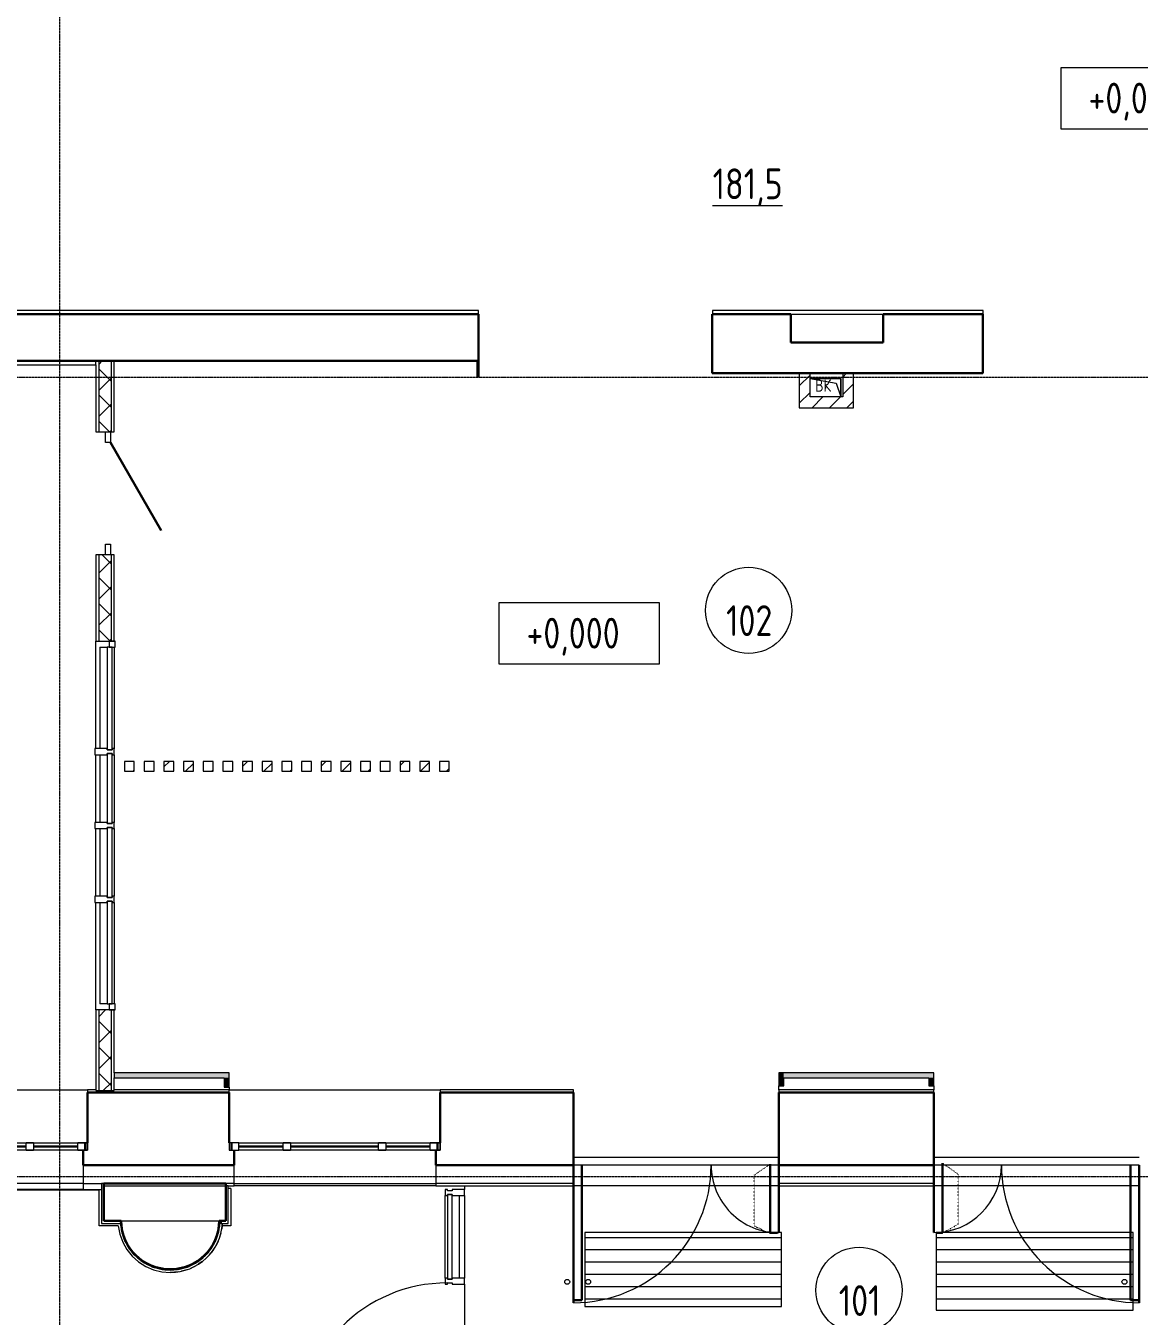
# Model space of a CAD drawing. Header units: millimetres. Extents: x 504091 to 2165846, y 135022 to 442887.
# Drawn here: x 723632 to 732684, y 270993 to 281484 of the extents above; entities that cross this region are included whole.
import ezdxf

# ---------------------------------------------------------------- set-up
doc = ezdxf.new("R2010")
doc.units = ezdxf.units.MM
for name, pattern in [('ADSK_Линия сетки', [25, 20, -2.5, 0, -2.5]), ('ADSK_Пунктирная_п1', [0.53, 0, -0.53]), ('осеваяX2', [4, 2.5, -0.5, 0.5, -0.5])]:
    doc.linetypes.add(name, pattern=pattern)
for name, color, linetype, lineweight in [('_ Окна', 7, 'Continuous', 30), ('Аннотация', 7, 'Continuous', 9), ('Витраж', 7, 'Continuous', 9), ('Двери', 7, 'Continuous', 20), ('Колонны', 7, 'Continuous', 18), ('Марки помещений', 7, 'Continuous', 20), ('Обобщенные модели', 7, 'Continuous', 18), ('Ограждение', 7, 'Continuous', 18), ('Окна', 7, 'Continuous', 18), ('Оси', 165, 'осеваяX2', 13), ('отметки', 7, 'Continuous', 20), ('Панели витража', 7, 'Continuous', 9), ('Перекрытие', 7, 'Continuous', 18), ('Стены внутренние', 7, 'Continuous', 18), ('Стены наружные', 7, 'Continuous', 18), ('Стены несущие', 7, 'Continuous', 30), ('Стены отделка', 7, 'Continuous', 30), ('Стены разрез', 7, 'Continuous', 35), ('Стены штриховка', 7, 'Continuous', 18), ('Узлы', 7, 'Continuous', 18)]:
    doc.layers.add(name, color=color, linetype=linetype, lineweight=lineweight)
doc.layers.add('Линии', color=7, linetype='Continuous', lineweight=9, true_color=0x00a600)
doc.styles.add('ГОСТ 2.304', font='CS_Gost2304.shx')
pattern_1 = [(45, (705858.08, 270333.52), (-70.71068, 70.71068), [])]
pattern_2 = [(0, (705858.08, 270333.52), (0, 100), [])]

# ---------------------------------------------------------------- blocks, each defined once
blk = doc.blocks.new('Системная панель - Стекло - 40мм-5430403-План 1-го этажа')
at = {"layer": 'Панели витража', "lineweight": 18}
for p, q in [((345, 40), (-345, 40)), ((-345, 40), (-345, 0)), ((-345, 0), (345, 0)), ((345, 0), (345, 40))]:
    blk.add_line(p, q, dxfattribs=at)
blk = doc.blocks.new('Прямоугольный импост - Импост структурный с накладкой - 100мм-5430398-План 1-го этажа')
at = {"layer": 'Витраж'}
for p, q in [((21184, 969), (21184, 1639)), ((21301, 969), (21301, 1639))]:
    blk.add_line(p, q, dxfattribs=at)
blk = doc.blocks.new('AC_ДверьВитражная_Однопольная_Алюминиевая - Остекленная Левая-5430404-План 1-го этажа')
at = {"layer": 'Двери', "lineweight": 30}
blk.add_line((607.5, 0), (607.5, -1215), dxfattribs=at)
at = {"layer": 'Двери'}
blk.add_arc((607.5, 0), 1215, 180, 270, dxfattribs=at)
blk = doc.blocks.new('Прямоугольный импост - Импост структурный с накладкой - 160мм-4289752-План 1-го этажа')
at = {"layer": 'Витраж', "lineweight": 18}
for p, q in [((0, 17), (-50, 17)), ((-50, 17), (-50, 0)), ((-50, 0), (-40, 0)), ((-40, 0), (-40, -40)), ((-10, -40), (-10, 0)), ((-10, 0), (0, 0)), ((0, 0), (0, 17)), ((-40, -40), (-50, -40)), ((-50, -40), (-50, -140)), ((0, -40), (-10, -40)), ((0, -140), (0, -40)), ((-50, -140), (0, -140))]:
    blk.add_line(p, q, dxfattribs=at)
blk = doc.blocks.new('Прямоугольный импост - Импост структурный с накладкой - 160мм-4289652-План 1-го этажа')
at = {"layer": 'Витраж', "lineweight": 18}
for p, q in [((-25, 0), (-25, 17)), ((-25, 17), (25, 17)), ((-15, 0), (-25, 0)), ((-15, -40), (-15, 0)), ((25, 0), (15, 0)), ((15, 0), (15, -40)), ((25, 17), (25, 0)), ((-25, -140), (-25, -40)), ((-25, -40), (-15, -40)), ((15, -40), (25, -40)), ((25, -40), (25, -140)), ((25, -140), (-25, -140))]:
    blk.add_line(p, q, dxfattribs=at)
blk = doc.blocks.new('АС_Дверь_Однопольная_Алюминиевая - 1000х2100 алюм ост с мат_плёнкой Д18п-3421897-План 1-го этажа')
at = {"layer": 'Двери'}
for p, q in [((-375, -5), (-288, -5)), ((-375, -45), (-375, -5)), ((-288, -45), (-375, -45)), ((-288, -5), (-288, -45)), ((538, -5), (625, -5)), ((538, -45), (538, -5)), ((625, -45), (538, -45)), ((625, -5), (625, -45))]:
    blk.add_line(p, q, dxfattribs=at)
at = {"layer": 'Двери', "lineweight": 30}
blk.add_line((538, -45), (-177, -458), dxfattribs=at)
blk = doc.blocks.new('AC_Дверь_Двупольная_Алюминиевая - 1670х2250Н алюм ост Д-25п-5482240-План 1-го этажа')
at = {"layer": 'Двери', "lineweight": 30}
for p, q in [((-835, 295), (-835, 1415)), ((835, 295), (835, 845))]:
    blk.add_line(p, q, dxfattribs=at)
at = {"layer": 'Двери'}
for centre, radius, start, end in [((-835, 295), 1120, 360, 90), ((835, 295), 550, 90, 180)]:
    blk.add_arc(centre, radius, start, end, dxfattribs=at)
blk = doc.blocks.new('AC_Дверь_Двупольная_Алюминиевая - 1670х2250Н алюм ост Д-25л-6024156-План 1-го этажа')
at = {"layer": 'Двери', "lineweight": 30}
for p, q in [((835, 295), (835, 1415)), ((-835, 295), (-835, 845))]:
    blk.add_line(p, q, dxfattribs=at)
at = {"layer": 'Двери'}
for centre, radius, start, end in [((835, 295), 1120, 90, 180), ((-835, 295), 550, 360, 90)]:
    blk.add_arc(centre, radius, start, end, dxfattribs=at)
blk = doc.blocks.new('Колонны 8 - Колонны 1-1075542-План 1-го этажа')
at = {"layer": 'Колонны'}
for start, end in [(83.5389, 89.0777), (74.1999, 78.3065), (64.8943, 69.0247), (55.6041, 59.7318), (46.3241, 50.4218), (37.0511, 41.0833), (27.7832, 31.6917), (18.5193, 22.1831), (9.2582, 12.3214), (337.8169, 341.4807), (347.6786, 350.7418), (318.9167, 322.9489), (328.3083, 332.2168), (300.2682, 304.3959), (309.5782, 313.6759), (270.9223, 276.4611), (281.6935, 285.8001), (290.9753, 295.1057)]:
    blk.add_arc((19404, -2155), 406, start, end, dxfattribs=at)
at = {"layer": 'Стены разрез', "lineweight": 30}
for start, end in [(0, 89.0624), (270.9376, 0)]:
    blk.add_arc((19404, -2155), 399, start, end, dxfattribs=at)
blk = doc.blocks.new('Ограждение_куообразное - Ограждение_куообразное-1750661-План 1-го этажа')
at = {"layer": 'Ограждение'}
h = blk.add_hatch(dxfattribs=at)
h.set_pattern_fill('FP_20', color=256, style=0, pattern_type=2)
h.set_pattern_definition([(45, (0, 0), (-106.066, 106.066), [])])
h.paths.add_polyline_path([(18576, 5090), (18656, 5090), (18656, 5170), (18576, 5170)])
h.paths.add_polyline_path([(29527, 5090), (29527, 5170), (29447, 5170), (29447, 5090)])
h.paths.add_polyline_path([(19536, 5090), (19616, 5090), (19616, 5170), (19536, 5170)])
h.paths.add_polyline_path([(18816, 5090), (18816, 5170), (18736, 5170), (18736, 5090)])
h.paths.add_polyline_path([(29687, 5090), (29687, 5170), (29607, 5170), (29607, 5090)])
h.paths.add_polyline_path([(19376, 5090), (19456, 5090), (19456, 5170), (19376, 5170)])
h.paths.add_polyline_path([(29847, 5090), (29847, 5170), (29767, 5170), (29767, 5090)])
h.paths.add_polyline_path([(18976, 5090), (18976, 5170), (18896, 5170), (18896, 5090)])
h.paths.add_polyline_path([(29207, 5090), (29207, 5170), (29127, 5170), (29127, 5090), (29153, 5090)])
h.paths.add_polyline_path([(29367, 5090), (29367, 5170), (29287, 5170), (29287, 5090)])
h.paths.add_polyline_path([(19216, 5090), (19296, 5090), (19296, 5170), (19216, 5170)])
h.paths.add_polyline_path([(28167, 5090), (28247, 5090), (28247, 5170), (28167, 5170)])
h.paths.add_polyline_path([(19056, 5090), (19136, 5090), (19136, 5170), (19056, 5170)])
h.paths.add_polyline_path([(28727, 5090), (28727, 5170), (28647, 5170), (28647, 5090)])
h.paths.add_polyline_path([(20336, 5090), (20416, 5090), (20416, 5170), (20336, 5170)])
h.paths.add_polyline_path([(28842, 5090), (28887, 5090), (28887, 5170), (28807, 5170), (28807, 5090)])
h.paths.add_polyline_path([(28567, 5090), (28567, 5170), (28487, 5170), (28487, 5090)])
h.paths.add_polyline_path([(20496, 5090), (20576, 5090), (20576, 5170), (20496, 5170)])
h.paths.add_polyline_path([(20976, 5090), (21056, 5090), (21056, 5170), (20976, 5170)])
h.paths.add_polyline_path([(28407, 5090), (28407, 5170), (28327, 5170), (28327, 5090)])
h.paths.add_polyline_path([(20816, 5090), (20896, 5090), (20896, 5170), (20816, 5170)])
h.paths.add_polyline_path([(29047, 5090), (29047, 5170), (28967, 5170), (28967, 5090)])
h.paths.add_polyline_path([(20656, 5090), (20736, 5090), (20736, 5170), (20656, 5170)])
h.paths.add_polyline_path([(27367, 5090), (27447, 5090), (27447, 5170), (27367, 5170)])
h.paths.add_polyline_path([(21216, 5090), (21216, 5170), (21136, 5170), (21136, 5090)])
h.paths.add_polyline_path([(27767, 5090), (27767, 5170), (27687, 5170), (27687, 5090)])
h.paths.add_polyline_path([(19856, 5090), (19936, 5090), (19936, 5170), (19856, 5170)])
h.paths.add_polyline_path([(28087, 5090), (28087, 5170), (28007, 5170), (28007, 5090)])
h.paths.add_polyline_path([(20176, 5090), (20256, 5090), (20256, 5170), (20176, 5170)])
h.paths.add_polyline_path([(20016, 5090), (20096, 5090), (20096, 5170), (20016, 5170)])
h.paths.add_polyline_path([(27927, 5090), (27927, 5170), (27847, 5170), (27847, 5090)])
h.paths.add_polyline_path([(19696, 5090), (19776, 5090), (19776, 5170), (19696, 5170)])
h.paths.add_polyline_path([(27607, 5090), (27607, 5170), (27527, 5170), (27527, 5090)])
h.paths.add_polyline_path([(27147, 5090), (27147, 5170), (27067, 5170), (27067, 5090), (27126, 5090)])
h.paths.add_polyline_path([(27207, 5090), (27287, 5090), (27287, 5170), (27207, 5170)])
at = {"layer": 'Ограждение', "lineweight": 18}
for p, q in [((18656, 5170), (18576, 5170)), ((18576, 5170), (18576, 5090)), ((18656, 5090), (18656, 5170)), ((18816, 5170), (18736, 5170)), ((18736, 5170), (18736, 5090)), ((18816, 5090), (18816, 5170)), ((18976, 5170), (18896, 5170)), ((18896, 5170), (18896, 5090)), ((18976, 5090), (18976, 5170)), ((19136, 5170), (19056, 5170)), ((19056, 5170), (19056, 5090)), ((19136, 5090), (19136, 5170)), ((19296, 5170), (19216, 5170)), ((19216, 5170), (19216, 5090)), ((19296, 5090), (19296, 5170)), ((19456, 5170), (19376, 5170)), ((19376, 5170), (19376, 5090)), ((19456, 5090), (19456, 5170)), ((19616, 5170), (19536, 5170)), ((19536, 5170), (19536, 5090)), ((19616, 5090), (19616, 5170)), ((19776, 5170), (19696, 5170)), ((19696, 5170), (19696, 5090)), ((19776, 5090), (19776, 5170)), ((19936, 5170), (19856, 5170)), ((19856, 5170), (19856, 5090)), ((19936, 5090), (19936, 5170)), ((20096, 5170), (20016, 5170)), ((20016, 5170), (20016, 5090)), ((20096, 5090), (20096, 5170)), ((20256, 5170), (20176, 5170)), ((20176, 5170), (20176, 5090)), ((20256, 5090), (20256, 5170)), ((20416, 5170), (20336, 5170)), ((20336, 5170), (20336, 5090)), ((20416, 5090), (20416, 5170)), ((20576, 5170), (20496, 5170)), ((20496, 5170), (20496, 5090)), ((20576, 5090), (20576, 5170)), ((20736, 5170), (20656, 5170)), ((20656, 5170), (20656, 5090)), ((20736, 5090), (20736, 5170)), ((20896, 5170), (20816, 5170)), ((20816, 5170), (20816, 5090)), ((20896, 5090), (20896, 5170)), ((21056, 5170), (20976, 5170)), ((20976, 5170), (20976, 5090)), ((21056, 5090), (21056, 5170)), ((21216, 5170), (21136, 5170)), ((21136, 5170), (21136, 5090)), ((21216, 5090), (21216, 5170)), ((18576, 5090), (18656, 5090)), ((18736, 5090), (18816, 5090)), ((18896, 5090), (18976, 5090)), ((19056, 5090), (19136, 5090)), ((19216, 5090), (19296, 5090)), ((19376, 5090), (19456, 5090)), ((19536, 5090), (19616, 5090)), ((19696, 5090), (19776, 5090)), ((19856, 5090), (19936, 5090)), ((20016, 5090), (20096, 5090)), ((20176, 5090), (20256, 5090)), ((20336, 5090), (20416, 5090)), ((20496, 5090), (20576, 5090)), ((20656, 5090), (20736, 5090)), ((20816, 5090), (20896, 5090)), ((20976, 5090), (21056, 5090)), ((21136, 5090), (21216, 5090))]:
    blk.add_line(p, q, dxfattribs=at)
blk = doc.blocks.new('GM_Отверстие прямоугольное _в плите_ - Отверстие-V24-План 1-го этажа')
at = {"layer": 'Обобщенные модели'}
for p, q in [((-75, -125), (-75, 125)), ((-75, 125), (75, 125)), ((75, 125), (-75, 125)), ((-75, 125), (-75, -125)), ((-37.5, 87.5), (75, 125)), ((-75, -125), (-37.5, 87.5))]:
    blk.add_line(p, q, dxfattribs=at)
for start, end in [(360, 180), (180, 360), (60, 165), (300, 360), (195, 270)]:
    blk.add_arc((0, 0), 2.5, start, end, dxfattribs=at)
blk = doc.blocks.new('окно трехпол с фрамугой - 1675-2150_h___нов_ ок16-2116637-План 1-го этажа')
at = {"layer": '_ Окна', "lineweight": 18}
for p, q in [((-857.5, 115), (-857.5, 175)), ((-857.5, 175), (-777.5, 175)), ((-777.5, 115), (-857.5, 115)), ((-777.5, 175), (-777.5, 115)), ((-417.5, 115), (-417.5, 175)), ((-417.5, 175), (-357.5, 175)), ((-357.5, 115), (-417.5, 115)), ((-357.5, 175), (-357.5, 115)), ((357.5, 115), (357.5, 175)), ((357.5, 175), (417.5, 175)), ((417.5, 115), (357.5, 115)), ((417.5, 175), (417.5, 115)), ((777.5, 175), (777.5, 115)), ((857.5, 175), (777.5, 175)), ((777.5, 115), (857.5, 115)), ((857.5, 115), (857.5, 175))]:
    blk.add_line(p, q, dxfattribs=at)
at = {"layer": '_ Окна'}
for p, q in [((-837.5, 115), (-837.5, 175)), ((-777.5, 145), (-417.5, 145)), ((-357.5, 145), (357.5, 145)), ((417.5, 145), (777.5, 145)), ((837.5, 115), (837.5, 175))]:
    blk.add_line(p, q, dxfattribs=at)
at = {"layer": 'Окна'}
for p, q in [((-857.5, 175), (-857.5, 115)), ((-777.5, 175), (-857.5, 175)), ((-857.5, 115), (-777.5, 115)), ((-777.5, 175), (-417.5, 175)), ((-417.5, 115), (-777.5, 115)), ((-357.5, 175), (-417.5, 175)), ((-417.5, 115), (-357.5, 115)), ((-357.5, 175), (357.5, 175)), ((357.5, 115), (-357.5, 115)), ((417.5, 175), (357.5, 175)), ((357.5, 115), (417.5, 115)), ((417.5, 175), (777.5, 175)), ((777.5, 115), (417.5, 115)), ((857.5, 175), (777.5, 175)), ((777.5, 115), (857.5, 115)), ((857.5, 115), (857.5, 175))]:
    blk.add_line(p, q, dxfattribs=at)
blk = doc.blocks.new('окно трехпол с фрамугой - 1675-2150_h___нов_ ок30-2368607-План 1-го этажа')
at = {"layer": '_ Окна', "lineweight": 18}
for p, q in [((-857.5, 115), (-857.5, 175)), ((-857.5, 175), (-777.5, 175)), ((-777.5, 115), (-857.5, 115)), ((-777.5, 175), (-777.5, 115)), ((-417.5, 115), (-417.5, 175)), ((-417.5, 175), (-357.5, 175)), ((-357.5, 115), (-417.5, 115)), ((-357.5, 175), (-357.5, 115)), ((357.5, 115), (357.5, 175)), ((357.5, 175), (417.5, 175)), ((417.5, 115), (357.5, 115)), ((417.5, 175), (417.5, 115)), ((777.5, 175), (777.5, 115)), ((857.5, 175), (777.5, 175)), ((777.5, 115), (857.5, 115)), ((857.5, 115), (857.5, 175))]:
    blk.add_line(p, q, dxfattribs=at)
at = {"layer": '_ Окна'}
for p, q in [((-837.5, 115), (-837.5, 175)), ((-777.5, 145), (-417.5, 145)), ((-357.5, 145), (357.5, 145)), ((417.5, 145), (777.5, 145)), ((837.5, 115), (837.5, 175))]:
    blk.add_line(p, q, dxfattribs=at)
at = {"layer": 'Окна'}
for p, q in [((-857.5, 175), (-857.5, 115)), ((-777.5, 175), (-857.5, 175)), ((-857.5, 115), (-777.5, 115)), ((-777.5, 175), (-417.5, 175)), ((-417.5, 115), (-777.5, 115)), ((-357.5, 175), (-417.5, 175)), ((-417.5, 115), (-357.5, 115)), ((-357.5, 175), (357.5, 175)), ((357.5, 115), (-357.5, 115)), ((417.5, 175), (357.5, 175)), ((357.5, 115), (417.5, 115)), ((417.5, 175), (777.5, 175)), ((777.5, 115), (417.5, 115)), ((857.5, 175), (777.5, 175)), ((777.5, 115), (857.5, 115)), ((857.5, 115), (857.5, 175))]:
    blk.add_line(p, q, dxfattribs=at)
blk = doc.blocks.new('Системная панель - Стекло - 40мм-6103833-План 1-го этажа')
at = {"layer": 'Панели витража', "lineweight": 18}
for p, q in [((417.5, 0), (-417.5, 0)), ((-417.5, 0), (-417.5, -40)), ((417.5, -40), (417.5, 0)), ((-417.5, -40), (417.5, -40))]:
    blk.add_line(p, q, dxfattribs=at)
blk = doc.blocks.new('Системная панель - Стекло - 40мм-6103834-План 1-го этажа')
at = {"layer": 'Панели витража', "lineweight": 18}
for p, q in [((285, 0), (-285, 0)), ((-285, 0), (-285, -40)), ((285, -40), (285, 0)), ((-285, -40), (285, -40))]:
    blk.add_line(p, q, dxfattribs=at)
blk = doc.blocks.new('Прямоугольный импост - 50х50 мм-6103835-План 1-го этажа')
at = {"layer": 'Витраж', "lineweight": 18}
for p, q in [((-50, 25), (0, 25)), ((-50, -25), (-50, 25)), ((0, 25), (0, -25)), ((0, -25), (-50, -25))]:
    blk.add_line(p, q, dxfattribs=at)
blk = doc.blocks.new('Прямоугольный импост - Импост структурный с накладкой - 100мм-2491569-План 1-го этажа')
at = {"layer": 'Витраж'}
for p, q in [((18376, 6098), (18436, 6098)), ((18376, 6098), (18376, 5273)), ((18493, 6098), (18493, 5273))]:
    blk.add_line(p, q, dxfattribs=at)
blk = doc.blocks.new('Прямоугольный импост - Импост структурный с накладкой - 100мм-4856147-План 1-го этажа')
at = {"layer": 'Витраж'}
for p, q in [((18376, 5223), (18376, 4673)), ((18493, 5223), (18493, 4673))]:
    blk.add_line(p, q, dxfattribs=at)
blk = doc.blocks.new('Прямоугольный импост - Импост структурный с накладкой - 100мм-V44-План 1-го этажа')
at = {"layer": 'Витраж'}
for p, q in [((18376, 4023), (18376, 3198)), ((18493, 4023), (18493, 3198)), ((18436, 3198), (18376, 3198))]:
    blk.add_line(p, q, dxfattribs=at)
blk = doc.blocks.new('Прямоугольный импост - Импост структурный с накладкой - 160мм-6103829-План 1-го этажа')
at = {"layer": 'Витраж', "lineweight": 18}
for p, q in [((-25, 40), (-25, 140)), ((-25, 140), (25, 140)), ((25, 140), (25, 40)), ((-15, 40), (-25, 40)), ((-25, -17), (-25, 0)), ((-25, 0), (-15, 0)), ((-15, 0), (-15, 40)), ((15, 40), (15, 0)), ((25, 40), (15, 40)), ((15, 0), (25, 0)), ((25, 0), (25, -17)), ((25, -17), (-25, -17))]:
    blk.add_line(p, q, dxfattribs=at)
blk = doc.blocks.new('Прямоугольный импост - 50х50 мм-6103839-План 1-го этажа')
at = {"layer": 'Витраж', "lineweight": 18}
for p, q in [((0, 25), (-50, 25)), ((-50, 25), (-50, -25)), ((0, -25), (0, 25)), ((-50, -25), (0, -25))]:
    blk.add_line(p, q, dxfattribs=at)
blk = doc.blocks.new('Прямоугольный импост - Импост структурный с накладкой - 160мм-6103831-План 1-го этажа')
at = {"layer": 'Витраж', "lineweight": 18}
for p, q in [((-25, 40), (-25, 140)), ((-25, 140), (25, 140)), ((25, 140), (25, 40)), ((-15, 40), (-25, 40)), ((-25, -17), (-25, 0)), ((-25, 0), (-15, 0)), ((-15, 0), (-15, 40)), ((15, 40), (15, 0)), ((25, 40), (15, 40)), ((15, 0), (25, 0)), ((25, 0), (25, -17)), ((25, -17), (-25, -17))]:
    blk.add_line(p, q, dxfattribs=at)
blk = doc.blocks.new('ADSK_Марка_Помещение_ОдноЗначение - Номер-159740-План 1-го этажа')
at = {"layer": 'Марки помещений'}
blk.add_circle((0, 0), 3.5, dxfattribs=at)
blk = doc.blocks.new('Высотные отметки - Рамка-12095-План 1-го этажа')
at = {"layer": 'Аннотация', "lineweight": 20}
for p, q in [((-6.5, 0), (-6.5, 5)), ((-6.5, 5), (6.5, 5)), ((6.5, 5), (6.5, 0)), ((6.5, 0), (-6.5, 0))]:
    blk.add_line(p, q, dxfattribs=at)

msp = doc.modelspace()

# ---------------------------------------------------------------- hatches: boundary and pattern name
at = {"layer": 'Стены внутренние', "lineweight": 9}
h = msp.add_hatch(dxfattribs=at)
h.set_pattern_fill('FP_6', color=256, style=0, pattern_type=2)
h.set_pattern_definition([(45, (705858.08, 270333.52), (-106.066, 106.066), []), (135, (705858.08, 270333.52), (-106.066, -106.066), [])])
h.paths.add_polyline_path([(724225.5777, 272826.9474), (724325.5777, 272826.9474), (724325.5777, 273482.0099), (724225.5777, 273482.0099), (724225.5777, 273355.4531)])
h.paths.add_polyline_path([(724325.5777, 276482.0099), (724325.5777, 277183.7289), (724225.5777, 277183.7289), (724225.5777, 276482.0099)])
h.paths.add_polyline_path([(724325.5777, 278183.7289), (724325.5777, 278758.7289), (724225.5777, 278758.7289), (724225.5777, 278183.7289), (724320.5777, 278183.7289)])
at = {"layer": 'Стены внутренние', "lineweight": 9, "true_color": 0x005b00}
h = msp.add_hatch(dxfattribs=at)
h.set_pattern_fill('FP_8', color=98, style=0, pattern_type=2)
h.set_pattern_definition(pattern_1)
h.paths.add_polyline_path([(729920.0777, 278378.1621), (730008.0777, 278378.1621), (730008.0777, 278658.7289), (729920.0777, 278658.7289)])
h = msp.add_hatch(dxfattribs=at)
h.set_pattern_fill('FP_8', color=98, style=0, pattern_type=2)
h.set_pattern_definition(pattern_1)
h.paths.add_polyline_path([(730350.456, 278466.1621), (730361.0777, 278466.1621), (730361.0777, 278658.7289), (730273.0777, 278658.7289), (730273.0777, 278466.1621)])
h = msp.add_hatch(dxfattribs=at)
h.set_pattern_fill('FP_8', color=98, style=0, pattern_type=2)
h.set_pattern_definition(pattern_1)
h.paths.add_polyline_path([(730361.0777, 278378.1621), (730361.0777, 278466.1621), (730008.0777, 278466.1621), (730008.0777, 278378.1621)])
at = {"layer": 'Стены внутренние'}
for points in [[(725244.5032, 272931.7514), (725284.5032, 272931.7514), (725283.5032, 272971.7514), (724350.5777, 272971.7514), (724350.5777, 272931.7514), (724454.9012, 272931.7514)], [(725244.5032, 272855.7514), (725284.5032, 272855.7514), (725283.5032, 272931.7514), (725244.5032, 272931.7514)], [(729793.5025, 272866.7514), (729793.5025, 272971.7514), (729753.5025, 272971.7514), (729753.5025, 272866.7514)], [(731013.6393, 272931.7514), (731013.6393, 272971.7514), (729793.5025, 272971.7514), (729793.5025, 272931.7514), (730973.6393, 272931.7514)], [(731013.6393, 272866.7514), (731013.6393, 272931.7514), (730973.6393, 272931.7514), (730973.6393, 272866.7514)]]:
    msp.add_hatch(color=256, dxfattribs=at).paths.add_polyline_path(points)
at = {"layer": 'Узлы', "lineweight": 9}
h = msp.add_hatch(dxfattribs=at)
h.set_pattern_fill('FP_30', color=256, style=0, pattern_type=2)
h.set_pattern_definition(pattern_2)
h.paths.add_polyline_path([(728176.5777, 271071.7474), (729776.5777, 271071.7474), (729776.5777, 271671.7474), (728176.5777, 271671.7474)])
h = msp.add_hatch(dxfattribs=at)
h.set_pattern_fill('FP_30', color=256, style=0, pattern_type=2)
h.set_pattern_definition(pattern_2)
h.paths.add_polyline_path([(732534.0777, 271041.7474), (732633.6393, 271041.7474), (732633.6393, 271671.7474), (731033.6393, 271671.7474), (731033.6393, 271041.7474), (732524.0777, 271041.7474)])

# ---------------------------------------------------------------- linework, layer by layer
at = {"layer": 'Линии', "color": 7, "lineweight": 30}
for p, q in [((728153.5025, 271121.7514), (728153.5025, 272221.7514)), ((729683.5025, 271669.2514), (729683.5025, 272228.6475)), ((731083.6393, 271669.2514), (731083.6393, 272235.4492)), ((732613.6393, 271121.7514), (732613.6393, 272221.7514)), ((729743.5025, 271669.2514), (729683.5025, 271669.2514)), ((731033.5025, 271669.2514), (731083.6393, 271669.2514)), ((728093.5025, 271121.7514), (728153.5025, 271121.7514)), ((732683.5025, 271121.7514), (732613.6393, 271121.7514))]:
    msp.add_line(p, q, dxfattribs=at)
at = {"layer": 'Линии', "color": 7, "linetype": 'ADSK_Пунктирная_п1'}
for p, q in [((729553.5025, 272138.998), (729683.5025, 272228.6475)), ((731212.2594, 272146.7514), (731083.6393, 272235.4492)), ((731212.2594, 271736.7514), (731212.2594, 272146.7514)), ((729553.5025, 271725.2083), (729553.5025, 272138.998)), ((731083.6393, 271669.2514), (731212.2594, 271740.5467)), ((729683.5025, 271664.5883), (729553.5025, 271725.2083))]:
    msp.add_line(p, q, dxfattribs=at)
at = {"layer": 'Линии', "color": 7}
for p, q in [((729776.5777, 271671.7474), (728176.5777, 271671.7474)), ((728176.5777, 271671.7474), (728176.5777, 271071.7474)), ((729776.5777, 271071.7474), (729776.5777, 271671.7474)), ((732633.6393, 271671.7474), (731033.6393, 271671.7474)), ((731033.6393, 271671.7474), (731033.6393, 271041.7474)), ((732633.6393, 271041.7474), (732633.6393, 271671.7474)), ((728176.5777, 271071.7474), (729776.5777, 271071.7474)), ((731033.6393, 271041.7474), (732633.6393, 271041.7474))]:
    msp.add_line(p, q, dxfattribs=at)
at = {"layer": 'Линии', "color": 7, "lineweight": 18}
for centre in [(728033.5025, 271271.6333), (728203.5025, 271271.6333), (732563.6393, 271271.6333)]:
    msp.add_circle(centre, 20, dxfattribs=at)
at = {"layer": 'Оси', "linetype": 'ADSK_Линия сетки'}
for p, q in [((723907.643, 263323.4727), (723907.643, 314443.584)), ((694211.5079, 278628.5198), (761862.9306, 278628.5198)), ((694211.5079, 272128.5198), (755907.6847, 272128.5198))]:
    msp.add_line(p, q, dxfattribs=at)
at = {"layer": 'Перекрытие'}
for p, q in [((731415.6118, 279138.7289), (731415.6118, 278658.7289)), ((731415.6118, 278658.7289), (731412.6118, 278658.7289)), ((724200.5777, 275607.0099), (724200.5777, 276482.0099)), ((724200.5777, 275007.0099), (724200.5777, 275557.0099)), ((724200.5777, 274407.0099), (724200.5777, 274957.0099)), ((724200.5777, 273482.0099), (724200.5777, 274357.0099)), ((725284.5032, 272855.7514), (725284.5032, 272831.7514)), ((729753.5025, 272831.7514), (729753.5025, 272866.7514)), ((731013.6393, 272866.7514), (731013.6393, 272831.7514)), ((728083.5025, 272286.7514), (729753.5025, 272286.7514)), ((731013.6393, 272286.7514), (732683.6393, 272286.7514)), ((729753.5025, 272221.7514), (728083.5025, 272221.7514)), ((732683.6393, 272221.7514), (731013.6393, 272221.7514)), ((727199.0777, 272051.7514), (727199.0777, 272022.9474)), ((729753.5025, 272051.7514), (728083.5025, 272051.7514)), ((732683.6393, 272051.7514), (731013.6393, 272051.7514)), ((724227.3732, 272016.8459), (723217.3732, 272016.8459)), ((727199.0777, 271972.9474), (727199.0777, 271302.9474)), ((727199.0777, 271252.9474), (727199.0777, 270072.9474))]:
    msp.add_line(p, q, dxfattribs=at)
at = {"layer": 'Стены внутренние'}
for p, q in [((722419.5074, 272831.7514), (724134.5074, 272831.7514)), ((725284.5032, 272831.7514), (726999.5032, 272831.7514))]:
    msp.add_line(p, q, dxfattribs=at)
at = {"layer": 'Стены наружные'}
for p, q in [((724099.5074, 272071.7514), (722459.5074, 272071.7514)), ((725324.5032, 272071.7514), (726964.5032, 272071.7514)), ((726964.5032, 272051.7514), (725324.5032, 272051.7514)), ((724099.5074, 272021.7514), (722459.5074, 272021.7514)), ((724227.3732, 271726.9474), (724227.3732, 272021.7514)), ((725298.0777, 272031.7514), (725278.0777, 272031.7514)), ((725298.0777, 272031.7514), (725298.0777, 271726.9474)), ((724382.9806, 271726.9474), (724227.3732, 271726.9474)), ((725221.1092, 271746.9474), (725210.5694, 271746.9474)), ((725228.8636, 271726.8339), (725225.0337, 271699.9829)), ((725298.0777, 271726.9474), (725228.8866, 271726.9474)), ((724874.7201, 271353.5669), (724805.9336, 271347.9702))]:
    msp.add_line(p, q, dxfattribs=at)
at = {"layer": 'Стены наружные', "flags": 128}
for points in [[(724383.0036, 271726.8339), (724396.0597, 271659.2054), (724419.9212, 271594.4539), (724453.9359, 271534.4105), (724497.2096, 271480.6547), (724548.6042, 271434.6005), (724606.7682, 271397.4597), (724670.1719, 271370.2094), (724737.1471, 271353.5669), (724805.9336, 271347.9702)], [(725218.1572, 271667.9961), (725215.8075, 271659.2054), (725207.2253, 271632.0097)], [(725161.7146, 271540.0797), (725157.9313, 271534.4105), (725139.2075, 271508.9435)], [(725195.2261, 271601.7066), (725191.946, 271594.4539), (725178.3654, 271567.7007)], [(725066.8604, 271437.3632), (725063.263, 271434.6005), (725033.9773, 271414.2473)], [(725118.5347, 271484.7983), (725114.6576, 271480.6547), (725090.7093, 271457.3243)], [(724943.8393, 271370.9377), (724941.6953, 271370.2094), (724898.7529, 271358.2232)], [(725008.0962, 271399.0629), (725005.099, 271397.4597), (724970.0301, 271380.8926)]]:
    msp.add_lwpolyline(points, dxfattribs=at)
at = {"layer": 'Стены наружные'}
for radius, start, end in [(405.5044, 183.75084154, 197.21034863), (425.5044, 270, 356.42569412), (405.5044, 342.80713991, 356.24915846), (425.5044, 353.72238414, 356.42569412), (405.5044, 197.23983267, 206.63238681), (405.5044, 313.20283107, 342.76016733), (405.5044, 208.13795287, 218.07621936), (405.5044, 218.08028728, 227.54646276), (405.5044, 227.72873202, 235.81490486), (405.5044, 235.91503793, 245.35977671), (405.5044, 270, 303.4541089), (405.5044, 304.11733084, 312.96883303), (405.5044, 245.46381591, 270)]:
    msp.add_arc((724805.9336, 271773.4746), radius, start, end, dxfattribs=at)
at = {"layer": 'Стены несущие'}
for p, q in [((727313.0777, 279138.7289), (721101.0777, 279138.7289)), ((727313.0777, 278628.7289), (727313.0777, 279138.7289)), ((729851.5039, 279138.7289), (729213.0777, 279138.7289)), ((729213.0777, 279138.7289), (729213.0777, 278658.7289)), ((729851.5039, 278908.7289), (729851.5039, 279138.7289)), ((730601.5039, 279138.7289), (731412.6118, 279138.7289)), ((730601.5039, 279138.7289), (730601.5039, 278908.7289)), ((731412.6118, 278658.7289), (731412.6118, 279138.7289)), ((730601.5039, 278908.7289), (729851.5039, 278908.7289)), ((727303.0777, 278758.7289), (721101.0777, 278758.7289)), ((727303.0777, 278758.7289), (727303.0777, 278628.7289)), ((729213.0777, 278658.7289), (731412.6118, 278658.7289)), ((727303.0777, 278628.7289), (727313.0777, 278628.7289)), ((724134.5074, 272811.7514), (724134.5074, 272401.7514)), ((724134.5074, 272811.7514), (725284.5032, 272811.7514)), ((725284.5032, 272401.7514), (725284.5032, 272811.7514)), ((726999.5032, 272811.7514), (726999.5032, 272401.7514)), ((728083.5025, 272811.7514), (726999.5032, 272811.7514)), ((728083.5025, 272221.7514), (728083.5025, 272811.7514)), ((729753.5025, 272811.7514), (729753.5025, 272221.7514)), ((731013.6393, 272811.7514), (729753.5025, 272811.7514)), ((731013.6393, 272221.7514), (731013.6393, 272811.7514)), ((724099.5074, 272341.7514), (724099.5074, 272221.7514)), ((725324.5032, 272221.7514), (725324.5032, 272341.7514)), ((726964.5032, 272341.7514), (726964.5032, 272221.7514)), ((725324.5032, 272221.7514), (724099.5074, 272221.7514)), ((726964.5032, 272221.7514), (728083.5025, 272221.7514)), ((729753.5025, 272221.7514), (731013.6393, 272221.7514)), ((725258.0777, 272071.9474), (724267.3732, 272071.9474)), ((724267.3732, 272071.9474), (724267.3732, 271766.9474)), ((725258.0777, 271766.9474), (725258.0777, 272071.9474)), ((724267.3732, 271766.9474), (724407.085, 271766.9474)), ((725204.7822, 271766.9474), (725258.0777, 271766.9474))]:
    msp.add_line(p, q, dxfattribs=at)
at = {"layer": 'Стены отделка', "lineweight": 9}
for p, q in [((727313.0777, 279168.7289), (721101.0777, 279168.7289)), ((727313.0777, 279138.7289), (727313.0777, 279168.7289)), ((731415.6118, 279168.7289), (729213.31, 279168.7289)), ((729213.31, 279168.7289), (729213.31, 279138.7289)), ((729851.5039, 279138.7289), (730601.5039, 279138.7289)), ((731412.6118, 279138.7289), (731415.6118, 279138.7289)), ((731415.6118, 279138.7289), (731415.6118, 279168.7289)), ((724350.5777, 278183.7289), (724350.5777, 278758.7289)), ((721101.0777, 278728.7289), (724200.5777, 278728.7289)), ((724200.5777, 278728.7289), (724200.5777, 278183.7289)), ((730008.0777, 278661.1621), (729920.0777, 278661.1621)), ((729920.0777, 278661.1621), (729920.0777, 278378.1621)), ((730008.0777, 278466.1621), (730008.0777, 278661.1621)), ((730361.0777, 278661.1621), (730273.0777, 278661.1621)), ((730273.0777, 278661.1621), (730273.0777, 278466.1621)), ((730361.0777, 278378.1621), (730361.0777, 278661.1621)), ((730273.0777, 278466.1621), (730008.0777, 278466.1621)), ((729920.0777, 278378.1621), (730361.0777, 278378.1621)), ((724200.5777, 278183.7289), (724280.5777, 278183.7289)), ((724320.5777, 278183.7289), (724350.5777, 278183.7289)), ((724280.5777, 277183.7289), (724200.5777, 277183.7289)), ((724200.5777, 277183.7289), (724200.5777, 276482.0099)), ((724350.5777, 277183.7289), (724320.5777, 277183.7289)), ((724350.5777, 276482.0099), (724350.5777, 277183.7289)), ((724200.5777, 276482.0099), (724350.5777, 276482.0099)), ((724350.5777, 273482.0099), (724200.5777, 273482.0099)), ((724200.5777, 273482.0099), (724200.5777, 272831.7514)), ((724350.5777, 272971.7514), (724350.5777, 273482.0099)), ((725284.5032, 272971.7514), (724350.5777, 272971.7514)), ((724350.5777, 272831.7514), (724350.5777, 272931.7514)), ((724350.5777, 272931.7514), (725244.5032, 272931.7514)), ((725244.5032, 272931.7514), (725244.5032, 272855.7514)), ((725284.5032, 272855.7514), (725284.5032, 272971.7514)), ((731013.6393, 272971.7514), (729753.5025, 272971.7514)), ((729753.5025, 272971.7514), (729753.5025, 272866.7514)), ((729793.5025, 272931.7514), (730973.6393, 272931.7514)), ((729793.5025, 272866.7514), (729793.5025, 272931.7514)), ((730973.6393, 272931.7514), (730973.6393, 272866.7514)), ((731013.6393, 272866.7514), (731013.6393, 272971.7514)), ((724200.5777, 272831.7514), (724134.5074, 272831.7514)), ((724134.5074, 272831.7514), (724134.5074, 272811.7514)), ((725284.5032, 272831.7514), (724350.5777, 272831.7514)), ((725244.5032, 272855.7514), (725284.5032, 272855.7514)), ((725284.5032, 272811.7514), (725284.5032, 272831.7514)), ((728083.5025, 272831.7514), (726999.5032, 272831.7514)), ((726999.5032, 272831.7514), (726999.5032, 272811.7514)), ((728083.5025, 272811.7514), (728083.5025, 272831.7514)), ((729753.5025, 272866.7514), (729793.5025, 272866.7514)), ((731013.6393, 272831.7514), (729753.5025, 272831.7514)), ((729753.5025, 272831.7514), (729753.5025, 272811.7514)), ((730973.6393, 272866.7514), (731013.6393, 272866.7514)), ((731013.6393, 272811.7514), (731013.6393, 272831.7514)), ((724099.5074, 272221.7514), (724099.5074, 272021.7514)), ((725324.5032, 272051.7514), (725324.5032, 272221.7514)), ((726964.5032, 272221.7514), (726964.5032, 272051.7514)), ((728083.5025, 272051.7514), (728083.5025, 272221.7514)), ((729753.5025, 272221.7514), (729753.5025, 272051.7514)), ((731013.6393, 272051.7514), (731013.6393, 272221.7514)), ((725324.5032, 272071.7514), (724247.3732, 272071.7514)), ((724247.3732, 272071.7514), (724247.3732, 271746.9474)), ((724267.3732, 272051.7514), (725258.0777, 272051.7514)), ((725278.0777, 272051.7514), (725324.5032, 272051.7514)), ((725278.0777, 271746.9474), (725278.0777, 272051.7514)), ((728083.5025, 272071.7514), (726964.5032, 272071.7514)), ((726964.5032, 272051.7514), (728083.5025, 272051.7514)), ((731013.6393, 272071.7514), (729753.5025, 272071.7514)), ((729753.5025, 272051.7514), (731013.6393, 272051.7514)), ((724099.5074, 272021.7514), (724247.3732, 272021.7514)), ((724247.3732, 271746.9474), (724401.2978, 271746.9474)), ((725221.1092, 271766.9474), (725221.1092, 271746.9474)), ((725221.1092, 271746.9474), (725278.0777, 271746.9474))]:
    msp.add_line(p, q, dxfattribs=at)
msp.add_arc((724805.9336, 271773.4746), 405.5044, 180.92230142, 183.75084154, dxfattribs=at)
at = {"layer": 'Стены штриховка'}
for p, q in [((724200.5777, 278728.7289), (724200.5777, 278758.7289)), ((724225.5777, 278758.7289), (724225.5777, 278183.7289)), ((724325.5777, 278758.7289), (724325.5777, 278183.7289)), ((724225.5777, 277183.7289), (724225.5777, 276482.0099)), ((724325.5777, 277183.7289), (724325.5777, 276482.0099)), ((724225.5777, 273482.0099), (724225.5777, 272826.9474)), ((724325.5777, 273482.0099), (724325.5777, 272826.9474)), ((724350.5777, 272971.7514), (724350.5777, 272931.7514)), ((724200.5777, 272831.7514), (724200.5777, 272826.9474)), ((724200.5777, 272826.9474), (724350.5777, 272826.9474)), ((724350.5777, 272826.9474), (724350.5777, 272831.7514)), ((724099.5074, 272071.7514), (724247.3732, 272071.7514)), ((725278.0777, 272051.7514), (725258.0777, 272051.7514)), ((724407.085, 271766.9474), (725204.7822, 271766.9474))]:
    msp.add_line(p, q, dxfattribs=at)

# ---------------------------------------------------------------- block references
at = {"layer": 'Витраж', "rotation": 89.99999999999987}
for name, p in [('Прямоугольный импост - 50х50 мм-6103839-План 1-го этажа', (724333.5777, 276482.0099)), ('Прямоугольный импост - Импост структурный с накладкой - 160мм-4289752-План 1-го этажа', (727059.0777, 272022.9474))]:
    msp.add_blockref(name, p, dxfattribs=at)
at = {"layer": 'Витраж'}
for name, p in [('Прямоугольный импост - Импост структурный с накладкой - 100мм-2491569-План 1-го этажа', (705858.0777, 270333.5198)), ('Прямоугольный импост - Импост структурный с накладкой - 100мм-4856147-План 1-го этажа', (705858.0777, 270333.5198)), ('Прямоугольный импост - Импост структурный с накладкой - 100мм-4856147-План 1-го этажа', (705858.0777, 269733.5198)), ('Прямоугольный импост - Импост структурный с накладкой - 100мм-V44-План 1-го этажа', (705858.0777, 270333.5198)), ('Прямоугольный импост - Импост структурный с накладкой - 100мм-5430398-План 1-го этажа', (705858.0777, 270333.5198))]:
    msp.add_blockref(name, p, dxfattribs=at)
at = {"layer": 'Витраж', "extrusion": (0, 0, -1), "rotation": 270.0000000000001}
for name, p in [('Прямоугольный импост - Импост структурный с накладкой - 160мм-6103829-План 1-го этажа', (-724333.5777, 275582.0099)), ('Прямоугольный импост - Импост структурный с накладкой - 160мм-6103831-План 1-го этажа', (-724333.5777, 274982.0099)), ('Прямоугольный импост - Импост структурный с накладкой - 160мм-6103829-План 1-го этажа', (-724333.5777, 274382.0099)), ('Прямоугольный импост - 50х50 мм-6103835-План 1-го этажа', (-724333.5777, 273482.0099)), ('Прямоугольный импост - Импост структурный с накладкой - 160мм-4289652-План 1-го этажа', (-727059.0777, 271277.9474))]:
    msp.add_blockref(name, p, dxfattribs=at)
at = {"layer": 'Двери', "rotation": 90}
msp.add_blockref('АС_Дверь_Однопольная_Алюминиевая - 1000х2100 алюм ост с мат_плёнкой Д18п-3421897-План 1-го этажа', (724275.5777, 277558.7289), dxfattribs=at)
at = {"layer": 'Двери', "color": 8, "true_color": 0x7f7f7f}
for name, p, rotation in [('AC_Дверь_Двупольная_Алюминиевая - 1670х2250Н алюм ост Д-25л-6024156-План 1-го этажа', (728918.5025, 272516.7514), 180), ('AC_Дверь_Двупольная_Алюминиевая - 1670х2250Н алюм ост Д-25п-5482240-План 1-го этажа', (731848.6393, 272516.7514), 180), ('AC_ДверьВитражная_Однопольная_Алюминиевая - Остекленная Левая-5430404-План 1-го этажа', (727059.0777, 270655.4474), 269.9999999999999)]:
    msp.add_blockref(name, p, dxfattribs=dict(at, rotation=rotation))
at = {"layer": 'Колонны', "rotation": 270.0000000000001}
msp.add_blockref('Колонны 8 - Колонны 1-1075542-План 1-го этажа', (726960.634, 291177.0156), dxfattribs=at)
at = {"layer": 'Марки помещений', "xscale": 99.99999999999993, "yscale": 99.99999999999993, "zscale": 99.99999999999993}
for p in [(729508.2676, 276731.2527), (730406.0563, 271203.1738)]:
    msp.add_blockref('ADSK_Марка_Помещение_ОдноЗначение - Номер-159740-План 1-го этажа', p, dxfattribs=at)
at = {"layer": 'Обобщенные модели', "rotation": 269.9999999999994}
msp.add_blockref('GM_Отверстие прямоугольное _в плите_ - Отверстие-V24-План 1-го этажа', (730133.0777, 278541.1621), dxfattribs=at)
at = {"layer": 'Ограждение'}
msp.add_blockref('Ограждение_куообразное - Ограждение_куообразное-1750661-План 1-го этажа', (705858.0777, 270333.5198), dxfattribs=at)
at = {"layer": 'Окна', "rotation": 180}
for name, p in [('окно трехпол с фрамугой - 1675-2150_h___нов_ ок30-2368607-План 1-го этажа', (723277.0074, 272516.7514)), ('окно трехпол с фрамугой - 1675-2150_h___нов_ ок16-2116637-План 1-го этажа', (726142.0032, 272516.7514))]:
    msp.add_blockref(name, p, dxfattribs=at)
at = {"layer": 'отметки', "lineweight": 20, "xscale": 99.99999999999993, "yscale": 99.99999999999993, "zscale": 99.99999999999993}
for p in [(732699.8824, 280644.5516), (728130.8395, 276294.0988)]:
    msp.add_blockref('Высотные отметки - Рамка-12095-План 1-го этажа', p, dxfattribs=at)
at = {"layer": 'Панели витража'}
for name, p, rotation in [('Системная панель - Стекло - 40мм-6103833-План 1-го этажа', (724333.5777, 276014.5099), 269.9999999999998), ('Системная панель - Стекло - 40мм-6103834-План 1-го этажа', (724333.5777, 275282.0099), 269.9999999999998), ('Системная панель - Стекло - 40мм-6103834-План 1-го этажа', (724333.5777, 274682.0099), 269.9999999999998), ('Системная панель - Стекло - 40мм-6103833-План 1-го этажа', (724333.5777, 273949.5099), 269.9999999999998), ('Системная панель - Стекло - 40мм-5430403-План 1-го этажа', (727059.0777, 271637.9474), 269.9999999999999)]:
    msp.add_blockref(name, p, dxfattribs=dict(at, rotation=rotation))

# ---------------------------------------------------------------- texts
at = {"layer": 'Аннотация', "color": 251, "lineweight": 9, "true_color": 0x4b4b4b, "insert": (730048.8682, 278609.0533), "char_height": 100, "width": 156.348, "attachment_point": 1, "line_spacing_factor": 1.022766, "style": 'ГОСТ 2.304'}
msp.add_mtext('\\pt360,720,1080,1440,1800,2160,2520,2880,3240,3600,3960,4320,4680,5040,5400,5760,6120,6480,6840,7200,7560,7920,8280,8640,9000,9360,9720,10080,10440,10800,11160,11520;ВК', dxfattribs=at)
at = {"layer": 'Марки помещений', "lineweight": 9, "char_height": 250, "attachment_point": 5, "line_spacing_factor": 1.022766, "style": 'ГОСТ 2.304'}
for s, insert, width in [('\\pt450,900,1350,1800,2250,2700,3150,3600,4050,4500,4950,5400,5850,6300,6750,7200,7650,8100,8550,9000,9450,9900,10350,10800,11250,11700,12150,12600,13050,13500,13950,14400;{\\L181,5}', (729500.2991, 280169.9199), 630.9), ('\\pt450,900,1350,1800,2250,2700,3150,3600,4050,4500,4950,5400,5850,6300,6750,7200,7650,8100,8550,9000,9450,9900,10350,10800,11250,11700,12150,12600,13050,13500,13950,14400;102', (729513.2103, 276647.6709), 441), ('\\pt450,900,1350,1800,2250,2700,3150,3600,4050,4500,4950,5400,5850,6300,6750,7200,7650,8100,8550,9000,9450,9900,10350,10800,11250,11700,12150,12600,13050,13500,13950,14400;101', (730410.999, 271119.592), 393.3)]:
    msp.add_mtext(s, dxfattribs=dict(at, insert=insert, width=width))
at = {"layer": 'отметки', "lineweight": 20, "char_height": 250, "width": 1028.822569, "attachment_point": 1, "line_spacing_factor": 1.022761, "style": 'ГОСТ 2.304'}
for insert in [(732271.2063, 281021.2587), (727702.1634, 276670.8059)]:
    msp.add_mtext('+0,000', dxfattribs=dict(at, insert=insert))

doc.saveas('drawing.dxf')
